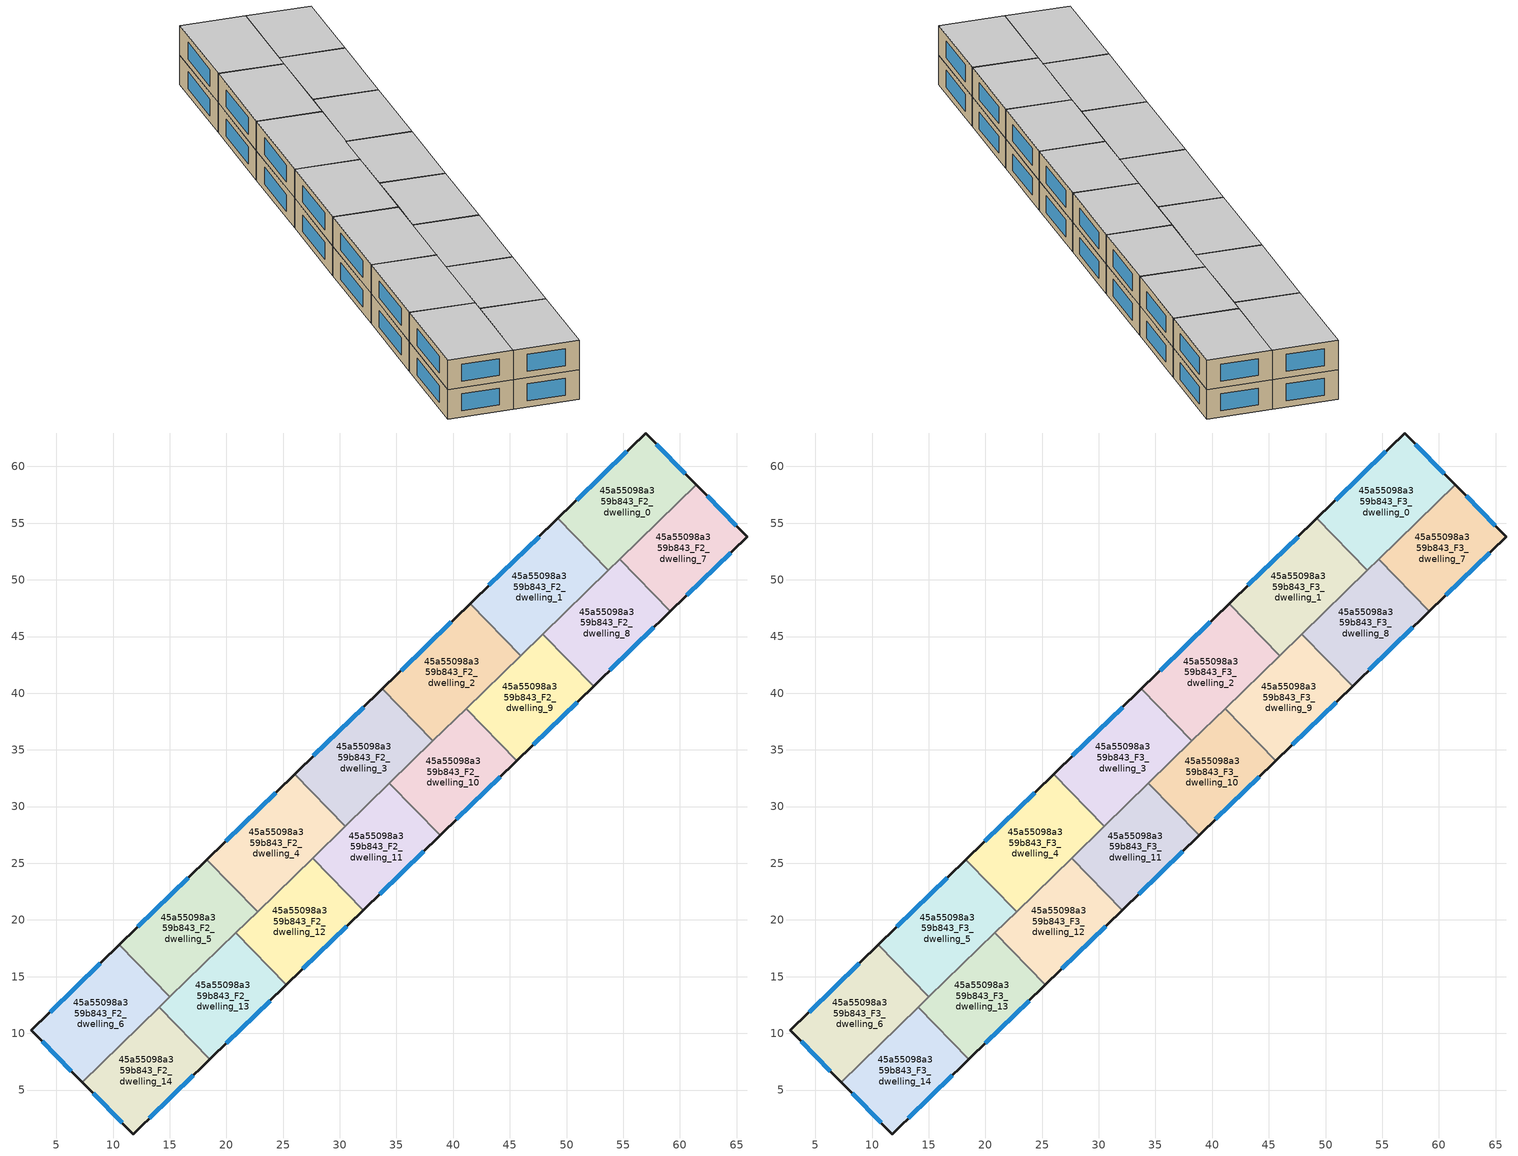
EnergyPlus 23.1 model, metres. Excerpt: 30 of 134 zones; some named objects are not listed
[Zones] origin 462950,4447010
45a55098a359b843_F2_dwelling_0
 floor to 45a55098a359b843_F1_dwelling_0 (EU_floor_Construction): 56.97,62.95 61.45,58.38 53.7,50.84 49.23,55.43 z6
 wall outside (EU_wall_Construction): 61.45,58.38 56.97,62.95 49.23,55.43 z6:9
 wall to 45a55098a359b843_F2_dwelling_1 (EU_wall_Construction): 49.23,55.43 53.7,50.84 z6:9
 wall to 45a55098a359b843_F2_dwelling_7 (EU_wall_Construction): 54.69,51.8 61.45,58.38 z6:9
 wall to 45a55098a359b843_F2_dwelling_8 (EU_wall_Construction): 53.7,50.84 54.69,51.8 z6:9
 window (EU_Window_Construction): 55.31,61.34 50.89,57.04 / 60.49,59.36 57.93,61.97 z6.64:8.36
45a55098a359b843_F2_dwelling_1
 floor to 45a55098a359b843_F1_dwelling_1 (EU_floor_Construction): 49.23,55.43 53.7,50.84 45.96,43.31 41.49,47.9 z6
 wall outside (EU_wall_Construction): 49.23,55.43 41.49,47.9 z6:9
 wall to 45a55098a359b843_F2_dwelling_2 (EU_wall_Construction): 41.49,47.9 45.96,43.31 z6:9
 wall to 45a55098a359b843_F2_dwelling_8 (EU_wall_Construction): 47.91,45.22 53.7,50.84 z6:9
 wall to 45a55098a359b843_F2_dwelling_9 (EU_wall_Construction): 45.96,43.31 47.91,45.22 z6:9
 window (EU_Window_Construction): 47.57,53.82 43.15,49.52 z6.64:8.36
45a55098a359b843_F2_dwelling_10
 floor to 45a55098a359b843_F1_dwelling_10 (EU_floor_Construction): 41.14,38.63 45.61,34.04 38.84,27.46 34.37,32.05 z6
 wall outside (EU_wall_Construction): 38.84,27.46 45.61,34.04 z6:9
 wall to 45a55098a359b843_F2_dwelling_9 (EU_wall_Construction): 45.61,34.04 41.14,38.63 z6:9
 wall to 45a55098a359b843_F2_dwelling_11 (EU_wall_Construction): 34.37,32.05 38.84,27.46 z6:9
 wall to 45a55098a359b843_F2_dwelling_3 (EU_wall_Construction): 38.22,35.79 34.37,32.05 z6:9
 wall to 45a55098a359b843_F2_dwelling_2 (EU_wall_Construction): 41.14,38.63 38.22,35.79 z6:9
 window (EU_Window_Construction): 40.29,28.87 44.16,32.63 z6.64:8.36
45a55098a359b843_F2_dwelling_11
 floor to 45a55098a359b843_F1_dwelling_11 (EU_floor_Construction): 34.37,32.05 38.84,27.46 32.07,20.87 27.6,25.46 z6
 wall outside (EU_wall_Construction): 32.07,20.87 38.84,27.46 z6:9
 wall to 45a55098a359b843_F2_dwelling_12 (EU_wall_Construction): 27.6,25.46 32.07,20.87 z6:9
 wall to 45a55098a359b843_F2_dwelling_4 (EU_wall_Construction): 30.48,28.26 27.6,25.46 z6:9
 wall to 45a55098a359b843_F2_dwelling_3 (EU_wall_Construction): 34.37,32.05 30.48,28.26 z6:9
 window (EU_Window_Construction): 33.52,22.28 37.39,26.04 z6.64:8.36
45a55098a359b843_F2_dwelling_12
 floor to 45a55098a359b843_F1_dwelling_12 (EU_floor_Construction): 27.6,25.46 32.07,20.87 25.3,14.29 20.83,18.88 z6
 wall outside (EU_wall_Construction): 25.3,14.29 32.07,20.87 z6:9
 wall to 45a55098a359b843_F2_dwelling_13 (EU_wall_Construction): 20.83,18.88 25.3,14.29 z6:9
 wall to 45a55098a359b843_F2_dwelling_5 (EU_wall_Construction): 22.74,20.73 20.83,18.88 z6:9
 wall to 45a55098a359b843_F2_dwelling_4 (EU_wall_Construction): 27.6,25.46 22.74,20.73 z6:9
 window (EU_Window_Construction): 26.75,15.7 30.62,19.46 z6.64:8.36
45a55098a359b843_F2_dwelling_13
 floor to 45a55098a359b843_F1_dwelling_13 (EU_floor_Construction): 20.83,18.88 25.3,14.29 18.53,7.7 14.06,12.29 z6
 wall outside (EU_wall_Construction): 18.53,7.7 25.3,14.29 z6:9
 wall to 45a55098a359b843_F2_dwelling_14 (EU_wall_Construction): 14.06,12.29 18.53,7.7 z6:9
 wall to 45a55098a359b843_F2_dwelling_6 (EU_wall_Construction): 15.01,13.21 14.06,12.29 z6:9
 wall to 45a55098a359b843_F2_dwelling_5 (EU_wall_Construction): 20.83,18.88 15.01,13.21 z6:9
 window (EU_Window_Construction): 19.98,9.11 23.85,12.87 z6.64:8.36
45a55098a359b843_F2_dwelling_14
 floor to 45a55098a359b843_F1_dwelling_14 (EU_floor_Construction): 14.06,12.29 18.53,7.7 11.77,1.12 7.28,5.7 z6
 wall outside (EU_wall_Construction): 7.28,5.7 11.77,1.12 18.53,7.7 z6:9
 wall to 45a55098a359b843_F2_dwelling_6 (EU_wall_Construction): 14.06,12.29 7.28,5.7 z6:9
 window (EU_Window_Construction): 13.21,2.53 17.08,6.29 / 8.24,4.72 10.81,2.1 z6.64:8.36
45a55098a359b843_F2_dwelling_2
 floor to 45a55098a359b843_F1_dwelling_2 (EU_floor_Construction): 41.49,47.9 45.96,43.31 38.22,35.79 33.75,40.38 z6
 wall outside (EU_wall_Construction): 41.49,47.9 33.75,40.38 z6:9
 wall to 45a55098a359b843_F2_dwelling_3 (EU_wall_Construction): 33.75,40.38 38.22,35.79 z6:9
 wall to 45a55098a359b843_F2_dwelling_9 (EU_wall_Construction): 41.14,38.63 45.96,43.31 z6:9
 window (EU_Window_Construction): 39.83,46.29 35.41,41.99 z6.64:8.36
45a55098a359b843_F2_dwelling_3
 floor to 45a55098a359b843_F1_dwelling_3 (EU_floor_Construction): 33.75,40.38 38.22,35.79 30.48,28.26 26.01,32.85 z6
 wall outside (EU_wall_Construction): 33.75,40.38 26.01,32.85 z6:9
 wall to 45a55098a359b843_F2_dwelling_4 (EU_wall_Construction): 26.01,32.85 30.48,28.26 z6:9
 window (EU_Window_Construction): 32.1,38.76 27.67,34.46 z6.64:8.36
45a55098a359b843_F2_dwelling_4
 floor to 45a55098a359b843_F1_dwelling_4 (EU_floor_Construction): 26.01,32.85 30.48,28.26 22.74,20.73 18.28,25.33 z6
 wall outside (EU_wall_Construction): 26.01,32.85 18.28,25.33 z6:9
 wall to 45a55098a359b843_F2_dwelling_5 (EU_wall_Construction): 18.28,25.33 22.74,20.73 z6:9
 window (EU_Window_Construction): 24.36,31.24 19.93,26.94 z6.64:8.36
45a55098a359b843_F2_dwelling_5
 floor to 45a55098a359b843_F1_dwelling_5 (EU_floor_Construction): 18.28,25.33 22.74,20.73 15.01,13.21 10.54,17.8 z6
 wall outside (EU_wall_Construction): 18.28,25.33 10.54,17.8 z6:9
 wall to 45a55098a359b843_F2_dwelling_6 (EU_wall_Construction): 10.54,17.8 15.01,13.21 z6:9
 window (EU_Window_Construction): 16.62,23.71 12.2,19.41 z6.64:8.36
45a55098a359b843_F2_dwelling_6
 floor to 45a55098a359b843_F1_dwelling_6 (EU_floor_Construction): 10.54,17.8 15.01,13.21 7.28,5.7 2.79,10.27 z6
 wall outside (EU_wall_Construction): 10.54,17.8 2.79,10.27 7.28,5.7 z6:9
 window (EU_Window_Construction): 3.76,9.29 6.32,6.68 / 8.88,16.19 4.45,11.88 z6.64:8.36
45a55098a359b843_F2_dwelling_7
 floor to 45a55098a359b843_F1_dwelling_7 (EU_floor_Construction): 61.45,58.38 65.93,53.8 59.15,47.21 54.68,51.8 z6
 wall outside (EU_wall_Construction): 59.15,47.21 65.93,53.8 61.45,58.38 z6:9
 wall to 45a55098a359b843_F2_dwelling_8 (EU_wall_Construction): 54.68,51.8 59.15,47.21 z6:9
 window (EU_Window_Construction): 64.97,54.78 62.41,57.4 / 60.6,48.62 64.48,52.39 z6.64:8.36
45a55098a359b843_F2_dwelling_8
 floor to 45a55098a359b843_F1_dwelling_8 (EU_floor_Construction): 54.68,51.8 59.15,47.21 52.38,40.62 47.91,45.22 z6
 wall outside (EU_wall_Construction): 52.38,40.62 59.15,47.21 z6:9
 wall to 45a55098a359b843_F2_dwelling_9 (EU_wall_Construction): 47.91,45.22 52.38,40.62 z6:9
 window (EU_Window_Construction): 53.83,42.04 57.7,45.8 z6.64:8.36
45a55098a359b843_F2_dwelling_9
 floor to 45a55098a359b843_F1_dwelling_9 (EU_floor_Construction): 47.91,45.22 52.38,40.62 45.61,34.04 41.14,38.63 z6
 wall outside (EU_wall_Construction): 45.61,34.04 52.38,40.62 z6:9
 window (EU_Window_Construction): 47.06,35.45 50.93,39.21 z6.64:8.36
45a55098a359b843_F3_dwelling_0
 floor to 45a55098a359b843_F2_dwelling_0 (EU_floor_Construction): 56.97,62.95 61.45,58.38 53.7,50.84 49.23,55.43 z9
 wall outside (EU_wall_Construction): 61.45,58.38 56.97,62.95 49.23,55.43 z9:12
 wall to 45a55098a359b843_F3_dwelling_1 (EU_wall_Construction): 49.23,55.43 53.7,50.84 z9:12
 wall to 45a55098a359b843_F3_dwelling_7 (EU_wall_Construction): 54.69,51.8 61.45,58.38 z9:12
 wall to 45a55098a359b843_F3_dwelling_8 (EU_wall_Construction): 53.7,50.84 54.69,51.8 z9:12
 window (EU_Window_Construction): 55.31,61.34 50.89,57.04 / 60.49,59.36 57.93,61.97 z9.64:11.36
 ceiling to 45a55098a359b843_F4_dwelling_0 (EU_floor_Construction): 61.45,58.38 56.97,62.95 49.23,55.43 53.7,50.84 z12
45a55098a359b843_F3_dwelling_1
 floor to 45a55098a359b843_F2_dwelling_1 (EU_floor_Construction): 49.23,55.43 53.7,50.84 45.96,43.31 41.49,47.9 z9
 wall outside (EU_wall_Construction): 49.23,55.43 41.49,47.9 z9:12
 wall to 45a55098a359b843_F3_dwelling_2 (EU_wall_Construction): 41.49,47.9 45.96,43.31 z9:12
 wall to 45a55098a359b843_F3_dwelling_8 (EU_wall_Construction): 47.91,45.22 53.7,50.84 z9:12
 wall to 45a55098a359b843_F3_dwelling_9 (EU_wall_Construction): 45.96,43.31 47.91,45.22 z9:12
 window (EU_Window_Construction): 47.57,53.82 43.15,49.52 z9.64:11.36
 ceiling to 45a55098a359b843_F4_dwelling_1 (EU_floor_Construction): 53.7,50.84 49.23,55.43 41.49,47.9 45.96,43.31 z12
45a55098a359b843_F3_dwelling_10
 floor to 45a55098a359b843_F2_dwelling_10 (EU_floor_Construction): 41.14,38.63 45.61,34.04 38.84,27.46 34.37,32.05 z9
 wall outside (EU_wall_Construction): 38.84,27.46 45.61,34.04 z9:12
 wall to 45a55098a359b843_F3_dwelling_9 (EU_wall_Construction): 45.61,34.04 41.14,38.63 z9:12
 wall to 45a55098a359b843_F3_dwelling_11 (EU_wall_Construction): 34.37,32.05 38.84,27.46 z9:12
 wall to 45a55098a359b843_F3_dwelling_3 (EU_wall_Construction): 38.22,35.79 34.37,32.05 z9:12
 wall to 45a55098a359b843_F3_dwelling_2 (EU_wall_Construction): 41.14,38.63 38.22,35.79 z9:12
 window (EU_Window_Construction): 40.29,28.87 44.16,32.63 z9.64:11.36
 ceiling to 45a55098a359b843_F4_dwelling_10 (EU_floor_Construction): 45.61,34.04 41.14,38.63 34.37,32.05 38.84,27.46 z12
45a55098a359b843_F3_dwelling_11
 floor to 45a55098a359b843_F2_dwelling_11 (EU_floor_Construction): 34.37,32.05 38.84,27.46 32.07,20.87 27.6,25.46 z9
 wall outside (EU_wall_Construction): 32.07,20.87 38.84,27.46 z9:12
 wall to 45a55098a359b843_F3_dwelling_12 (EU_wall_Construction): 27.6,25.46 32.07,20.87 z9:12
 wall to 45a55098a359b843_F3_dwelling_4 (EU_wall_Construction): 30.48,28.26 27.6,25.46 z9:12
 wall to 45a55098a359b843_F3_dwelling_3 (EU_wall_Construction): 34.37,32.05 30.48,28.26 z9:12
 window (EU_Window_Construction): 33.52,22.28 37.39,26.04 z9.64:11.36
 ceiling to 45a55098a359b843_F4_dwelling_11 (EU_floor_Construction): 38.84,27.46 34.37,32.05 27.6,25.46 32.07,20.87 z12
45a55098a359b843_F3_dwelling_12
 floor to 45a55098a359b843_F2_dwelling_12 (EU_floor_Construction): 27.6,25.46 32.07,20.87 25.3,14.29 20.83,18.88 z9
 wall outside (EU_wall_Construction): 25.3,14.29 32.07,20.87 z9:12
 wall to 45a55098a359b843_F3_dwelling_13 (EU_wall_Construction): 20.83,18.88 25.3,14.29 z9:12
 wall to 45a55098a359b843_F3_dwelling_5 (EU_wall_Construction): 22.74,20.73 20.83,18.88 z9:12
 wall to 45a55098a359b843_F3_dwelling_4 (EU_wall_Construction): 27.6,25.46 22.74,20.73 z9:12
 window (EU_Window_Construction): 26.75,15.7 30.62,19.46 z9.64:11.36
 ceiling to 45a55098a359b843_F4_dwelling_12 (EU_floor_Construction): 32.07,20.87 27.6,25.46 20.83,18.88 25.3,14.29 z12
45a55098a359b843_F3_dwelling_13
 floor to 45a55098a359b843_F2_dwelling_13 (EU_floor_Construction): 20.83,18.88 25.3,14.29 18.53,7.7 14.06,12.29 z9
 wall outside (EU_wall_Construction): 18.53,7.7 25.3,14.29 z9:12
 wall to 45a55098a359b843_F3_dwelling_14 (EU_wall_Construction): 14.06,12.29 18.53,7.7 z9:12
 wall to 45a55098a359b843_F3_dwelling_6 (EU_wall_Construction): 15.01,13.21 14.06,12.29 z9:12
 wall to 45a55098a359b843_F3_dwelling_5 (EU_wall_Construction): 20.83,18.88 15.01,13.21 z9:12
 window (EU_Window_Construction): 19.98,9.11 23.85,12.87 z9.64:11.36
 ceiling to 45a55098a359b843_F4_dwelling_13 (EU_floor_Construction): 25.3,14.29 20.83,18.88 14.06,12.29 18.53,7.7 z12
45a55098a359b843_F3_dwelling_14
 floor to 45a55098a359b843_F2_dwelling_14 (EU_floor_Construction): 14.06,12.29 18.53,7.7 11.77,1.12 7.28,5.7 z9
 wall outside (EU_wall_Construction): 7.28,5.7 11.77,1.12 18.53,7.7 z9:12
 wall to 45a55098a359b843_F3_dwelling_6 (EU_wall_Construction): 14.06,12.29 7.28,5.7 z9:12
 window (EU_Window_Construction): 13.21,2.53 17.08,6.29 / 8.24,4.72 10.81,2.1 z9.64:11.36
 ceiling to 45a55098a359b843_F4_dwelling_14 (EU_floor_Construction): 18.53,7.7 14.06,12.29 7.28,5.7 11.77,1.12 z12
45a55098a359b843_F3_dwelling_2
 floor to 45a55098a359b843_F2_dwelling_2 (EU_floor_Construction): 41.49,47.9 45.96,43.31 38.22,35.79 33.75,40.38 z9
 wall outside (EU_wall_Construction): 41.49,47.9 33.75,40.38 z9:12
 wall to 45a55098a359b843_F3_dwelling_3 (EU_wall_Construction): 33.75,40.38 38.22,35.79 z9:12
 wall to 45a55098a359b843_F3_dwelling_9 (EU_wall_Construction): 41.14,38.63 45.96,43.31 z9:12
 window (EU_Window_Construction): 39.83,46.29 35.41,41.99 z9.64:11.36
 ceiling to 45a55098a359b843_F4_dwelling_2 (EU_floor_Construction): 45.96,43.31 41.49,47.9 33.75,40.38 38.22,35.79 z12
45a55098a359b843_F3_dwelling_3
 floor to 45a55098a359b843_F2_dwelling_3 (EU_floor_Construction): 33.75,40.38 38.22,35.79 30.48,28.26 26.01,32.85 z9
 wall outside (EU_wall_Construction): 33.75,40.38 26.01,32.85 z9:12
 wall to 45a55098a359b843_F3_dwelling_4 (EU_wall_Construction): 26.01,32.85 30.48,28.26 z9:12
 window (EU_Window_Construction): 32.1,38.76 27.67,34.46 z9.64:11.36
 ceiling to 45a55098a359b843_F4_dwelling_3 (EU_floor_Construction): 38.22,35.79 33.75,40.38 26.01,32.85 30.48,28.26 z12
45a55098a359b843_F3_dwelling_4
 floor to 45a55098a359b843_F2_dwelling_4 (EU_floor_Construction): 26.01,32.85 30.48,28.26 22.74,20.73 18.28,25.33 z9
 wall outside (EU_wall_Construction): 26.01,32.85 18.28,25.33 z9:12
 wall to 45a55098a359b843_F3_dwelling_5 (EU_wall_Construction): 18.28,25.33 22.74,20.73 z9:12
 window (EU_Window_Construction): 24.36,31.24 19.93,26.94 z9.64:11.36
 ceiling to 45a55098a359b843_F4_dwelling_4 (EU_floor_Construction): 30.48,28.26 26.01,32.85 18.28,25.33 22.74,20.73 z12
45a55098a359b843_F3_dwelling_5
 floor to 45a55098a359b843_F2_dwelling_5 (EU_floor_Construction): 18.28,25.33 22.74,20.73 15.01,13.21 10.54,17.8 z9
 wall outside (EU_wall_Construction): 18.28,25.33 10.54,17.8 z9:12
 wall to 45a55098a359b843_F3_dwelling_6 (EU_wall_Construction): 10.54,17.8 15.01,13.21 z9:12
 window (EU_Window_Construction): 16.62,23.71 12.2,19.41 z9.64:11.36
 ceiling to 45a55098a359b843_F4_dwelling_5 (EU_floor_Construction): 22.74,20.73 18.28,25.33 10.54,17.8 15.01,13.21 z12
45a55098a359b843_F3_dwelling_6
 floor to 45a55098a359b843_F2_dwelling_6 (EU_floor_Construction): 10.54,17.8 15.01,13.21 7.28,5.7 2.79,10.27 z9
 wall outside (EU_wall_Construction): 10.54,17.8 2.79,10.27 7.28,5.7 z9:12
 window (EU_Window_Construction): 3.76,9.29 6.32,6.68 / 8.88,16.19 4.45,11.88 z9.64:11.36
 ceiling to 45a55098a359b843_F4_dwelling_6 (EU_floor_Construction): 15.01,13.21 10.54,17.8 2.79,10.27 7.28,5.7 z12
45a55098a359b843_F3_dwelling_7
 floor to 45a55098a359b843_F2_dwelling_7 (EU_floor_Construction): 61.45,58.38 65.93,53.8 59.15,47.21 54.68,51.8 z9
 wall outside (EU_wall_Construction): 59.15,47.21 65.93,53.8 61.45,58.38 z9:12
 wall to 45a55098a359b843_F3_dwelling_8 (EU_wall_Construction): 54.68,51.8 59.15,47.21 z9:12
 window (EU_Window_Construction): 64.97,54.78 62.41,57.4 / 60.6,48.62 64.48,52.39 z9.64:11.36
 ceiling to 45a55098a359b843_F4_dwelling_7 (EU_floor_Construction): 65.93,53.8 61.45,58.38 54.68,51.8 59.15,47.21 z12
45a55098a359b843_F3_dwelling_8
 floor to 45a55098a359b843_F2_dwelling_8 (EU_floor_Construction): 54.68,51.8 59.15,47.21 52.38,40.62 47.91,45.22 z9
 wall outside (EU_wall_Construction): 52.38,40.62 59.15,47.21 z9:12
 wall to 45a55098a359b843_F3_dwelling_9 (EU_wall_Construction): 47.91,45.22 52.38,40.62 z9:12
 window (EU_Window_Construction): 53.83,42.04 57.7,45.8 z9.64:11.36
 ceiling to 45a55098a359b843_F4_dwelling_8 (EU_floor_Construction): 59.15,47.21 54.68,51.8 47.91,45.22 52.38,40.62 z12
45a55098a359b843_F3_dwelling_9
 floor to 45a55098a359b843_F2_dwelling_9 (EU_floor_Construction): 47.91,45.22 52.38,40.62 45.61,34.04 41.14,38.63 z9
 wall outside (EU_wall_Construction): 45.61,34.04 52.38,40.62 z9:12
 window (EU_Window_Construction): 47.06,35.45 50.93,39.21 z9.64:11.36
 ceiling to 45a55098a359b843_F4_dwelling_9 (EU_floor_Construction): 52.38,40.62 47.91,45.22 41.14,38.63 45.61,34.04 z12
[Building]
EU S2 Campaign: North Axis=0; Terrain=City; Solar Distribution=FullExterior
[Site:Location]
Yerevan-Zvartnots.Intl.AP: Latitude=40.15; Longitude=44.383; Time Zone=4; Elevation=854
[SizingPeriod:WeatherFileDays]
AnnualSizingPeriod: Begin Month=1; Begin Day of Month=1; End Month=12; End Day of Month=31; Day of Week for Start Day=Monday; Use Weather File Daylight Saving Period=No; Use Weather File Rain and Snow Indicators=No
[MATERIAL]
EU_InternalMass_Material: Roughness=MediumRough; Thickness=0.1; Conductivity=1; Density=1800; Specific Heat=900; Thermal Absorptance=0.9; Solar Absorptance=0.7; Visible Absorptance=0.7
[MATERIAL:NOMASS] Roughness=MediumRough; Thermal Absorptance=0.9; Solar Absorptance=0.7; Visible Absorptance=0.7
Name | Thermal Resistance
EU_wall_NoMass | 1.05043
EU_floor_NoMass | 0.478065
[WINDOWMATERIAL:SIMPLEGLAZINGSYSTEM]
EU_Window_SimpleGlazing: UFactor=2.5566; Solar Heat Gain Coefficient=0.75; Visible Transmittance=0.75
[CONSTRUCTION]
EU_wall_Construction: EU_wall_NoMass
EU_floor_Construction: EU_floor_NoMass
EU_Window_Construction: EU_Window_SimpleGlazing
EU_InternalMass_Construction: EU_InternalMass_Material
[ZONE] Type=1; Multiplier=1; Ceiling Height=autocalculate; Floor Area=autocalculate; Part of Total Floor Area=Yes
Name | Volume
45a55098a359b843_F2_dwelling_0; 45a55098a359b843_F3_dwelling_0; 45a55098a359b843_F2_dwelling_1; 45a55098a359b843_F3_dwelling_1 | 207.394
45a55098a359b843_F2_dwelling_10; 45a55098a359b843_F3_dwelling_10; 45a55098a359b843_F2_dwelling_13; 45a55098a359b843_F3_dwelling_13; 45a55098a359b843_F2_dwelling_9; 45a55098a359b843_F3_dwelling_9 | 181.466
45a55098a359b843_F2_dwelling_11; 45a55098a359b843_F3_dwelling_11 | 181.482
45a55098a359b843_F2_dwelling_12; 45a55098a359b843_F3_dwelling_12 | 181.467
45a55098a359b843_F2_dwelling_14; 45a55098a359b843_F3_dwelling_14 | 181.478
45a55098a359b843_F2_dwelling_2; 45a55098a359b843_F3_dwelling_2 | 207.391
45a55098a359b843_F2_dwelling_3; 45a55098a359b843_F3_dwelling_3 | 207.386
45a55098a359b843_F2_dwelling_4; 45a55098a359b843_F3_dwelling_4 | 207.419
45a55098a359b843_F2_dwelling_5; 45a55098a359b843_F3_dwelling_5 | 207.414
45a55098a359b843_F2_dwelling_6; 45a55098a359b843_F3_dwelling_6 | 207.39
45a55098a359b843_F2_dwelling_7; 45a55098a359b843_F3_dwelling_7 | 181.481
45a55098a359b843_F2_dwelling_8; 45a55098a359b843_F3_dwelling_8 | 181.5
[INTERNALMASS] Construction=EU_InternalMass_Construction
Name | Zone or ZoneList | Surface Area
45a55098a359b843_F2_dwelling_0_EU_InternalMass | 45a55098a359b843_F2_dwelling_0 | 69.1312
45a55098a359b843_F2_dwelling_1_EU_InternalMass | 45a55098a359b843_F2_dwelling_1 | 69.1315
45a55098a359b843_F2_dwelling_2_EU_InternalMass | 45a55098a359b843_F2_dwelling_2 | 69.1301
45a55098a359b843_F2_dwelling_3_EU_InternalMass | 45a55098a359b843_F2_dwelling_3 | 69.1287
45a55098a359b843_F2_dwelling_4_EU_InternalMass | 45a55098a359b843_F2_dwelling_4 | 69.1394
45a55098a359b843_F2_dwelling_5_EU_InternalMass | 45a55098a359b843_F2_dwelling_5 | 69.138
45a55098a359b843_F2_dwelling_6_EU_InternalMass | 45a55098a359b843_F2_dwelling_6 | 69.13
45a55098a359b843_F2_dwelling_7_EU_InternalMass | 45a55098a359b843_F2_dwelling_7 | 60.4938
45a55098a359b843_F2_dwelling_8_EU_InternalMass | 45a55098a359b843_F2_dwelling_8 | 60.4999
45a55098a359b843_F2_dwelling_9_EU_InternalMass | 45a55098a359b843_F2_dwelling_9 | 60.4887
45a55098a359b843_F2_dwelling_10_EU_InternalMass | 45a55098a359b843_F2_dwelling_10 | 60.4887
45a55098a359b843_F2_dwelling_11_EU_InternalMass | 45a55098a359b843_F2_dwelling_11 | 60.4943
45a55098a359b843_F2_dwelling_12_EU_InternalMass | 45a55098a359b843_F2_dwelling_12 | 60.4887
45a55098a359b843_F2_dwelling_13_EU_InternalMass | 45a55098a359b843_F2_dwelling_13 | 60.4887
45a55098a359b843_F2_dwelling_14_EU_InternalMass | 45a55098a359b843_F2_dwelling_14 | 60.4925
45a55098a359b843_F3_dwelling_0_EU_InternalMass | 45a55098a359b843_F3_dwelling_0 | 69.1312
45a55098a359b843_F3_dwelling_1_EU_InternalMass | 45a55098a359b843_F3_dwelling_1 | 69.1315
45a55098a359b843_F3_dwelling_2_EU_InternalMass | 45a55098a359b843_F3_dwelling_2 | 69.1301
45a55098a359b843_F3_dwelling_3_EU_InternalMass | 45a55098a359b843_F3_dwelling_3 | 69.1287
45a55098a359b843_F3_dwelling_4_EU_InternalMass | 45a55098a359b843_F3_dwelling_4 | 69.1394
45a55098a359b843_F3_dwelling_5_EU_InternalMass | 45a55098a359b843_F3_dwelling_5 | 69.138
45a55098a359b843_F3_dwelling_6_EU_InternalMass | 45a55098a359b843_F3_dwelling_6 | 69.13
45a55098a359b843_F3_dwelling_7_EU_InternalMass | 45a55098a359b843_F3_dwelling_7 | 60.4938
45a55098a359b843_F3_dwelling_8_EU_InternalMass | 45a55098a359b843_F3_dwelling_8 | 60.4999
45a55098a359b843_F3_dwelling_9_EU_InternalMass | 45a55098a359b843_F3_dwelling_9 | 60.4887
45a55098a359b843_F3_dwelling_10_EU_InternalMass | 45a55098a359b843_F3_dwelling_10 | 60.4887
45a55098a359b843_F3_dwelling_11_EU_InternalMass | 45a55098a359b843_F3_dwelling_11 | 60.4943
45a55098a359b843_F3_dwelling_12_EU_InternalMass | 45a55098a359b843_F3_dwelling_12 | 60.4887
45a55098a359b843_F3_dwelling_13_EU_InternalMass | 45a55098a359b843_F3_dwelling_13 | 60.4887
45a55098a359b843_F3_dwelling_14_EU_InternalMass | 45a55098a359b843_F3_dwelling_14 | 60.4925
[OTHEREQUIPMENT] Fuel Type=Electricity; Design Level Calculation Method=Watts/Area; Power per Zone Floor Area=1; Fraction Latent=0; Fraction Radiant=0; Fraction Lost=0; Carbon Dioxide Generation Rate=0; EndUse Subcategory=EU_Step8_InternalGains
Name | Zone or ZoneList or Space or SpaceList | Schedule
EU_Step8_InternalGain_45a55098a359b843_F2_dwelling_0_f000 | 45a55098a359b843_F2_dwelling_0 | EU_Step8_GainSchedule_45a55098a359b843_F2_dwelling_0_f000
EU_Step8_InternalGain_45a55098a359b843_F2_dwelling_1_f000 | 45a55098a359b843_F2_dwelling_1 | EU_Step8_GainSchedule_45a55098a359b843_F2_dwelling_1_f000
EU_Step8_InternalGain_45a55098a359b843_F2_dwelling_2_f000 | 45a55098a359b843_F2_dwelling_2 | EU_Step8_GainSchedule_45a55098a359b843_F2_dwelling_2_f000
EU_Step8_InternalGain_45a55098a359b843_F2_dwelling_3_f000 | 45a55098a359b843_F2_dwelling_3 | EU_Step8_GainSchedule_45a55098a359b843_F2_dwelling_3_f000
EU_Step8_InternalGain_45a55098a359b843_F2_dwelling_4_f000 | 45a55098a359b843_F2_dwelling_4 | EU_Step8_GainSchedule_45a55098a359b843_F2_dwelling_4_f000
EU_Step8_InternalGain_45a55098a359b843_F2_dwelling_5_f000 | 45a55098a359b843_F2_dwelling_5 | EU_Step8_GainSchedule_45a55098a359b843_F2_dwelling_5_f000
EU_Step8_InternalGain_45a55098a359b843_F2_dwelling_6_f000 | 45a55098a359b843_F2_dwelling_6 | EU_Step8_GainSchedule_45a55098a359b843_F2_dwelling_6_f000
EU_Step8_InternalGain_45a55098a359b843_F2_dwelling_7_f000 | 45a55098a359b843_F2_dwelling_7 | EU_Step8_GainSchedule_45a55098a359b843_F2_dwelling_7_f000
EU_Step8_InternalGain_45a55098a359b843_F2_dwelling_8_f000 | 45a55098a359b843_F2_dwelling_8 | EU_Step8_GainSchedule_45a55098a359b843_F2_dwelling_8_f000
EU_Step8_InternalGain_45a55098a359b843_F2_dwelling_9_f000 | 45a55098a359b843_F2_dwelling_9 | EU_Step8_GainSchedule_45a55098a359b843_F2_dwelling_9_f000
EU_Step8_InternalGain_45a55098a359b843_F2_dwelling_10_f000 | 45a55098a359b843_F2_dwelling_10 | EU_Step8_GainSchedule_45a55098a359b843_F2_dwelling_10_f000
EU_Step8_InternalGain_45a55098a359b843_F2_dwelling_11_f000 | 45a55098a359b843_F2_dwelling_11 | EU_Step8_GainSchedule_45a55098a359b843_F2_dwelling_11_f000
EU_Step8_InternalGain_45a55098a359b843_F2_dwelling_12_f000 | 45a55098a359b843_F2_dwelling_12 | EU_Step8_GainSchedule_45a55098a359b843_F2_dwelling_12_f000
EU_Step8_InternalGain_45a55098a359b843_F2_dwelling_13_f000 | 45a55098a359b843_F2_dwelling_13 | EU_Step8_GainSchedule_45a55098a359b843_F2_dwelling_13_f000
EU_Step8_InternalGain_45a55098a359b843_F2_dwelling_14_f000 | 45a55098a359b843_F2_dwelling_14 | EU_Step8_GainSchedule_45a55098a359b843_F2_dwelling_14_f000
EU_Step8_InternalGain_45a55098a359b843_F3_dwelling_0_f000 | 45a55098a359b843_F3_dwelling_0 | EU_Step8_GainSchedule_45a55098a359b843_F3_dwelling_0_f000
EU_Step8_InternalGain_45a55098a359b843_F3_dwelling_1_f000 | 45a55098a359b843_F3_dwelling_1 | EU_Step8_GainSchedule_45a55098a359b843_F3_dwelling_1_f000
EU_Step8_InternalGain_45a55098a359b843_F3_dwelling_2_f000 | 45a55098a359b843_F3_dwelling_2 | EU_Step8_GainSchedule_45a55098a359b843_F3_dwelling_2_f000
EU_Step8_InternalGain_45a55098a359b843_F3_dwelling_3_f000 | 45a55098a359b843_F3_dwelling_3 | EU_Step8_GainSchedule_45a55098a359b843_F3_dwelling_3_f000
EU_Step8_InternalGain_45a55098a359b843_F3_dwelling_4_f000 | 45a55098a359b843_F3_dwelling_4 | EU_Step8_GainSchedule_45a55098a359b843_F3_dwelling_4_f000
EU_Step8_InternalGain_45a55098a359b843_F3_dwelling_5_f000 | 45a55098a359b843_F3_dwelling_5 | EU_Step8_GainSchedule_45a55098a359b843_F3_dwelling_5_f000
EU_Step8_InternalGain_45a55098a359b843_F3_dwelling_6_f000 | 45a55098a359b843_F3_dwelling_6 | EU_Step8_GainSchedule_45a55098a359b843_F3_dwelling_6_f000
EU_Step8_InternalGain_45a55098a359b843_F3_dwelling_7_f000 | 45a55098a359b843_F3_dwelling_7 | EU_Step8_GainSchedule_45a55098a359b843_F3_dwelling_7_f000
EU_Step8_InternalGain_45a55098a359b843_F3_dwelling_8_f000 | 45a55098a359b843_F3_dwelling_8 | EU_Step8_GainSchedule_45a55098a359b843_F3_dwelling_8_f000
EU_Step8_InternalGain_45a55098a359b843_F3_dwelling_9_f000 | 45a55098a359b843_F3_dwelling_9 | EU_Step8_GainSchedule_45a55098a359b843_F3_dwelling_9_f000
EU_Step8_InternalGain_45a55098a359b843_F3_dwelling_10_f000 | 45a55098a359b843_F3_dwelling_10 | EU_Step8_GainSchedule_45a55098a359b843_F3_dwelling_10_f000
EU_Step8_InternalGain_45a55098a359b843_F3_dwelling_11_f000 | 45a55098a359b843_F3_dwelling_11 | EU_Step8_GainSchedule_45a55098a359b843_F3_dwelling_11_f000
EU_Step8_InternalGain_45a55098a359b843_F3_dwelling_12_f000 | 45a55098a359b843_F3_dwelling_12 | EU_Step8_GainSchedule_45a55098a359b843_F3_dwelling_12_f000
EU_Step8_InternalGain_45a55098a359b843_F3_dwelling_13_f000 | 45a55098a359b843_F3_dwelling_13 | EU_Step8_GainSchedule_45a55098a359b843_F3_dwelling_13_f000
EU_Step8_InternalGain_45a55098a359b843_F3_dwelling_14_f000 | 45a55098a359b843_F3_dwelling_14 | EU_Step8_GainSchedule_45a55098a359b843_F3_dwelling_14_f000
[ZONEVENTILATION:DESIGNFLOWRATE] Schedule=EU_AlwaysOn; Design Flow Rate Calculation Method=AirChanges/Hour; Air Changes per Hour=0.557805; Ventilation Type=Natural; Fan Pressure Rise=0; Fan Total Efficiency=1; Constant Term Coefficient=1; Temperature Term Coefficient=0; Velocity Term Coefficient=0; Velocity Squared Term Coefficient=0; Minimum Indoor Temperature=-100; Maximum Indoor Temperature=100; Delta Temperature=-100; Minimum Outdoor Temperature=-100; Maximum Outdoor Temperature=100; Maximum Wind Speed=40
Name | Zone or ZoneList or Space or SpaceList
EU_ConstantAir_45a55098a359b843_F2_dwelling_0 | 45a55098a359b843_F2_dwelling_0
EU_ConstantAir_45a55098a359b843_F2_dwelling_1 | 45a55098a359b843_F2_dwelling_1
EU_ConstantAir_45a55098a359b843_F2_dwelling_2 | 45a55098a359b843_F2_dwelling_2
EU_ConstantAir_45a55098a359b843_F2_dwelling_3 | 45a55098a359b843_F2_dwelling_3
EU_ConstantAir_45a55098a359b843_F2_dwelling_4 | 45a55098a359b843_F2_dwelling_4
EU_ConstantAir_45a55098a359b843_F2_dwelling_5 | 45a55098a359b843_F2_dwelling_5
EU_ConstantAir_45a55098a359b843_F2_dwelling_6 | 45a55098a359b843_F2_dwelling_6
EU_ConstantAir_45a55098a359b843_F2_dwelling_7 | 45a55098a359b843_F2_dwelling_7
EU_ConstantAir_45a55098a359b843_F2_dwelling_8 | 45a55098a359b843_F2_dwelling_8
EU_ConstantAir_45a55098a359b843_F2_dwelling_9 | 45a55098a359b843_F2_dwelling_9
EU_ConstantAir_45a55098a359b843_F2_dwelling_10 | 45a55098a359b843_F2_dwelling_10
EU_ConstantAir_45a55098a359b843_F2_dwelling_11 | 45a55098a359b843_F2_dwelling_11
EU_ConstantAir_45a55098a359b843_F2_dwelling_12 | 45a55098a359b843_F2_dwelling_12
EU_ConstantAir_45a55098a359b843_F2_dwelling_13 | 45a55098a359b843_F2_dwelling_13
EU_ConstantAir_45a55098a359b843_F2_dwelling_14 | 45a55098a359b843_F2_dwelling_14
EU_ConstantAir_45a55098a359b843_F3_dwelling_0 | 45a55098a359b843_F3_dwelling_0
EU_ConstantAir_45a55098a359b843_F3_dwelling_1 | 45a55098a359b843_F3_dwelling_1
EU_ConstantAir_45a55098a359b843_F3_dwelling_2 | 45a55098a359b843_F3_dwelling_2
EU_ConstantAir_45a55098a359b843_F3_dwelling_3 | 45a55098a359b843_F3_dwelling_3
EU_ConstantAir_45a55098a359b843_F3_dwelling_4 | 45a55098a359b843_F3_dwelling_4
EU_ConstantAir_45a55098a359b843_F3_dwelling_5 | 45a55098a359b843_F3_dwelling_5
EU_ConstantAir_45a55098a359b843_F3_dwelling_6 | 45a55098a359b843_F3_dwelling_6
EU_ConstantAir_45a55098a359b843_F3_dwelling_7 | 45a55098a359b843_F3_dwelling_7
EU_ConstantAir_45a55098a359b843_F3_dwelling_8 | 45a55098a359b843_F3_dwelling_8
EU_ConstantAir_45a55098a359b843_F3_dwelling_9 | 45a55098a359b843_F3_dwelling_9
EU_ConstantAir_45a55098a359b843_F3_dwelling_10 | 45a55098a359b843_F3_dwelling_10
EU_ConstantAir_45a55098a359b843_F3_dwelling_11 | 45a55098a359b843_F3_dwelling_11
EU_ConstantAir_45a55098a359b843_F3_dwelling_12 | 45a55098a359b843_F3_dwelling_12
EU_ConstantAir_45a55098a359b843_F3_dwelling_13 | 45a55098a359b843_F3_dwelling_13
EU_ConstantAir_45a55098a359b843_F3_dwelling_14 | 45a55098a359b843_F3_dwelling_14
[HVACTEMPLATE:ZONE:IDEALLOADSAIRSYSTEM] System Availability Schedule=EU_AlwaysOn; Maximum Heating Supply Air Temperature=50; Minimum Cooling Supply Air Temperature=13; Maximum Heating Supply Air Humidity Ratio=0.0156; Minimum Cooling Supply Air Humidity Ratio=0.0077; Heating Limit=NoLimit; Cooling Limit=NoLimit; Heating Availability Schedule=EU_AlwaysOn; Cooling Availability Schedule=EU_CoolingOff; Dehumidification Control Type=ConstantSensibleHeatRatio; Cooling Sensible Heat Ratio=0.7; Dehumidification Setpoint=60; Humidification Control Type=None; Humidification Setpoint=30; Outdoor Air Method=None; Outdoor Air Flow Rate per Person=0.00944; Outdoor Air Flow Rate per Zone Floor Area=0; Outdoor Air Flow Rate per Zone=0; Demand Controlled Ventilation Type=None; Outdoor Air Economizer Type=NoEconomizer; Heat Recovery Type=None; Sensible Heat Recovery Effectiveness=0.7; Latent Heat Recovery Effectiveness=0.65
Name | Template Thermostat
45a55098a359b843_F2_dwelling_0 | EU_HeatOnly_45a55098a359b843_F2_dwelling_0
45a55098a359b843_F2_dwelling_1 | EU_HeatOnly_45a55098a359b843_F2_dwelling_1
45a55098a359b843_F2_dwelling_2 | EU_HeatOnly_45a55098a359b843_F2_dwelling_2
45a55098a359b843_F2_dwelling_3 | EU_HeatOnly_45a55098a359b843_F2_dwelling_3
45a55098a359b843_F2_dwelling_4 | EU_HeatOnly_45a55098a359b843_F2_dwelling_4
45a55098a359b843_F2_dwelling_5 | EU_HeatOnly_45a55098a359b843_F2_dwelling_5
45a55098a359b843_F2_dwelling_6 | EU_HeatOnly_45a55098a359b843_F2_dwelling_6
45a55098a359b843_F2_dwelling_7 | EU_HeatOnly_45a55098a359b843_F2_dwelling_7
45a55098a359b843_F2_dwelling_8 | EU_HeatOnly_45a55098a359b843_F2_dwelling_8
45a55098a359b843_F2_dwelling_9 | EU_HeatOnly_45a55098a359b843_F2_dwelling_9
45a55098a359b843_F2_dwelling_10 | EU_HeatOnly_45a55098a359b843_F2_dwelling_10
45a55098a359b843_F2_dwelling_11 | EU_HeatOnly_45a55098a359b843_F2_dwelling_11
45a55098a359b843_F2_dwelling_12 | EU_HeatOnly_45a55098a359b843_F2_dwelling_12
45a55098a359b843_F2_dwelling_13 | EU_HeatOnly_45a55098a359b843_F2_dwelling_13
45a55098a359b843_F2_dwelling_14 | EU_HeatOnly_45a55098a359b843_F2_dwelling_14
45a55098a359b843_F3_dwelling_0 | EU_HeatOnly_45a55098a359b843_F3_dwelling_0
45a55098a359b843_F3_dwelling_1 | EU_HeatOnly_45a55098a359b843_F3_dwelling_1
45a55098a359b843_F3_dwelling_2 | EU_HeatOnly_45a55098a359b843_F3_dwelling_2
45a55098a359b843_F3_dwelling_3 | EU_HeatOnly_45a55098a359b843_F3_dwelling_3
45a55098a359b843_F3_dwelling_4 | EU_HeatOnly_45a55098a359b843_F3_dwelling_4
45a55098a359b843_F3_dwelling_5 | EU_HeatOnly_45a55098a359b843_F3_dwelling_5
45a55098a359b843_F3_dwelling_6 | EU_HeatOnly_45a55098a359b843_F3_dwelling_6
45a55098a359b843_F3_dwelling_7 | EU_HeatOnly_45a55098a359b843_F3_dwelling_7
45a55098a359b843_F3_dwelling_8 | EU_HeatOnly_45a55098a359b843_F3_dwelling_8
45a55098a359b843_F3_dwelling_9 | EU_HeatOnly_45a55098a359b843_F3_dwelling_9
45a55098a359b843_F3_dwelling_10 | EU_HeatOnly_45a55098a359b843_F3_dwelling_10
45a55098a359b843_F3_dwelling_11 | EU_HeatOnly_45a55098a359b843_F3_dwelling_11
45a55098a359b843_F3_dwelling_12 | EU_HeatOnly_45a55098a359b843_F3_dwelling_12
45a55098a359b843_F3_dwelling_13 | EU_HeatOnly_45a55098a359b843_F3_dwelling_13
45a55098a359b843_F3_dwelling_14 | EU_HeatOnly_45a55098a359b843_F3_dwelling_14
[SIZING:ZONE] Zone Cooling Design Supply Air Temperature Input Method=SupplyAirTemperature; Zone Cooling Design Supply Air Temperature=13; Zone Heating Design Supply Air Temperature Input Method=SupplyAirTemperature; Zone Heating Design Supply Air Temperature=50; Zone Cooling Design Supply Air Humidity Ratio=0.008; Zone Heating Design Supply Air Humidity Ratio=0.008; Cooling Design Air Flow Method=DesignDay; Cooling Design Air Flow Rate=0; Cooling Minimum Air Flow per Zone Floor Area=0.000762; Cooling Minimum Air Flow=0; Cooling Minimum Air Flow Fraction=0.2; Heating Design Air Flow Method=DesignDay; Heating Design Air Flow Rate=0; Heating Maximum Air Flow per Zone Floor Area=0.002032; Heating Maximum Air Flow=0.141576; Heating Maximum Air Flow Fraction=0.3; Account for Dedicated Outdoor Air System=No; Dedicated Outdoor Air System Control Strategy=NeutralSupplyAir; Dedicated Outdoor Air Low Setpoint Temperature for Design=autosize; Dedicated Outdoor Air High Setpoint Temperature for Design=autosize; Zone Load Sizing Method=Sensible Load Only No Latent Load; Zone Latent Cooling Design Supply Air Humidity Ratio Input Method=HumidityRatioDifference; Zone Cooling Design Supply Air Humidity Ratio Difference=0.005; Zone Latent Heating Design Supply Air Humidity Ratio Input Method=HumidityRatioDifference; Zone Humidification Design Supply Air Humidity Ratio Difference=0.005
45a55098a359b843_F2_dwelling_0; 45a55098a359b843_F2_dwelling_1; 45a55098a359b843_F2_dwelling_2; 45a55098a359b843_F2_dwelling_3; 45a55098a359b843_F2_dwelling_4; 45a55098a359b843_F2_dwelling_5; 45a55098a359b843_F2_dwelling_6; 45a55098a359b843_F2_dwelling_7; 45a55098a359b843_F2_dwelling_8; 45a55098a359b843_F2_dwelling_9; 45a55098a359b843_F2_dwelling_10; 45a55098a359b843_F2_dwelling_11; 45a55098a359b843_F2_dwelling_12; 45a55098a359b843_F2_dwelling_13; 45a55098a359b843_F2_dwelling_14; 45a55098a359b843_F3_dwelling_0; 45a55098a359b843_F3_dwelling_1; 45a55098a359b843_F3_dwelling_2; 45a55098a359b843_F3_dwelling_3; 45a55098a359b843_F3_dwelling_4; 45a55098a359b843_F3_dwelling_5; 45a55098a359b843_F3_dwelling_6; 45a55098a359b843_F3_dwelling_7; 45a55098a359b843_F3_dwelling_8; 45a55098a359b843_F3_dwelling_9; 45a55098a359b843_F3_dwelling_10; 45a55098a359b843_F3_dwelling_11; 45a55098a359b843_F3_dwelling_12; 45a55098a359b843_F3_dwelling_13; 45a55098a359b843_F3_dwelling_14
[SCHEDULE:CONSTANT]
Name | Hourly Value
EU_AlwaysOn | 1
EU_CoolingOff | 0
[SCHEDULE:FILE] Column Number=1; Rows to Skip at Top=0; Number of Hours of Data=8760; Column Separator=Comma; Interpolate to Timestep=No; Minutes per Item=60; Adjust Schedule for Daylight Savings=Yes
Name | File
EU_Step8_GainSchedule_45a55098a359b843_F2_dwelling_0_f000 | ../../schedules/45a55098a359b843/45a55098a359b843_F2_dwelling_0_f000_gain.csv
EU_Step8_GainSchedule_45a55098a359b843_F2_dwelling_1_f000 | ../../schedules/45a55098a359b843/45a55098a359b843_F2_dwelling_1_f000_gain.csv
EU_Step8_GainSchedule_45a55098a359b843_F2_dwelling_2_f000 | ../../schedules/45a55098a359b843/45a55098a359b843_F2_dwelling_2_f000_gain.csv
EU_Step8_GainSchedule_45a55098a359b843_F2_dwelling_3_f000 | ../../schedules/45a55098a359b843/45a55098a359b843_F2_dwelling_3_f000_gain.csv
EU_Step8_GainSchedule_45a55098a359b843_F2_dwelling_4_f000 | ../../schedules/45a55098a359b843/45a55098a359b843_F2_dwelling_4_f000_gain.csv
EU_Step8_GainSchedule_45a55098a359b843_F2_dwelling_5_f000 | ../../schedules/45a55098a359b843/45a55098a359b843_F2_dwelling_5_f000_gain.csv
EU_Step8_GainSchedule_45a55098a359b843_F2_dwelling_6_f000 | ../../schedules/45a55098a359b843/45a55098a359b843_F2_dwelling_6_f000_gain.csv
EU_Step8_GainSchedule_45a55098a359b843_F2_dwelling_7_f000 | ../../schedules/45a55098a359b843/45a55098a359b843_F2_dwelling_7_f000_gain.csv
EU_Step8_GainSchedule_45a55098a359b843_F2_dwelling_8_f000 | ../../schedules/45a55098a359b843/45a55098a359b843_F2_dwelling_8_f000_gain.csv
EU_Step8_GainSchedule_45a55098a359b843_F2_dwelling_9_f000 | ../../schedules/45a55098a359b843/45a55098a359b843_F2_dwelling_9_f000_gain.csv
EU_Step8_GainSchedule_45a55098a359b843_F2_dwelling_10_f000 | ../../schedules/45a55098a359b843/45a55098a359b843_F2_dwelling_10_f000_gain.csv
EU_Step8_GainSchedule_45a55098a359b843_F2_dwelling_11_f000 | ../../schedules/45a55098a359b843/45a55098a359b843_F2_dwelling_11_f000_gain.csv
EU_Step8_GainSchedule_45a55098a359b843_F2_dwelling_12_f000 | ../../schedules/45a55098a359b843/45a55098a359b843_F2_dwelling_12_f000_gain.csv
EU_Step8_GainSchedule_45a55098a359b843_F2_dwelling_13_f000 | ../../schedules/45a55098a359b843/45a55098a359b843_F2_dwelling_13_f000_gain.csv
EU_Step8_GainSchedule_45a55098a359b843_F2_dwelling_14_f000 | ../../schedules/45a55098a359b843/45a55098a359b843_F2_dwelling_14_f000_gain.csv
EU_Step8_GainSchedule_45a55098a359b843_F3_dwelling_0_f000 | ../../schedules/45a55098a359b843/45a55098a359b843_F3_dwelling_0_f000_gain.csv
EU_Step8_GainSchedule_45a55098a359b843_F3_dwelling_1_f000 | ../../schedules/45a55098a359b843/45a55098a359b843_F3_dwelling_1_f000_gain.csv
EU_Step8_GainSchedule_45a55098a359b843_F3_dwelling_2_f000 | ../../schedules/45a55098a359b843/45a55098a359b843_F3_dwelling_2_f000_gain.csv
EU_Step8_GainSchedule_45a55098a359b843_F3_dwelling_3_f000 | ../../schedules/45a55098a359b843/45a55098a359b843_F3_dwelling_3_f000_gain.csv
EU_Step8_GainSchedule_45a55098a359b843_F3_dwelling_4_f000 | ../../schedules/45a55098a359b843/45a55098a359b843_F3_dwelling_4_f000_gain.csv
EU_Step8_GainSchedule_45a55098a359b843_F3_dwelling_5_f000 | ../../schedules/45a55098a359b843/45a55098a359b843_F3_dwelling_5_f000_gain.csv
EU_Step8_GainSchedule_45a55098a359b843_F3_dwelling_6_f000 | ../../schedules/45a55098a359b843/45a55098a359b843_F3_dwelling_6_f000_gain.csv
EU_Step8_GainSchedule_45a55098a359b843_F3_dwelling_7_f000 | ../../schedules/45a55098a359b843/45a55098a359b843_F3_dwelling_7_f000_gain.csv
EU_Step8_GainSchedule_45a55098a359b843_F3_dwelling_8_f000 | ../../schedules/45a55098a359b843/45a55098a359b843_F3_dwelling_8_f000_gain.csv
EU_Step8_GainSchedule_45a55098a359b843_F3_dwelling_9_f000 | ../../schedules/45a55098a359b843/45a55098a359b843_F3_dwelling_9_f000_gain.csv
EU_Step8_GainSchedule_45a55098a359b843_F3_dwelling_10_f000 | ../../schedules/45a55098a359b843/45a55098a359b843_F3_dwelling_10_f000_gain.csv
EU_Step8_GainSchedule_45a55098a359b843_F3_dwelling_11_f000 | ../../schedules/45a55098a359b843/45a55098a359b843_F3_dwelling_11_f000_gain.csv
EU_Step8_GainSchedule_45a55098a359b843_F3_dwelling_12_f000 | ../../schedules/45a55098a359b843/45a55098a359b843_F3_dwelling_12_f000_gain.csv
EU_Step8_GainSchedule_45a55098a359b843_F3_dwelling_13_f000 | ../../schedules/45a55098a359b843/45a55098a359b843_F3_dwelling_13_f000_gain.csv
EU_Step8_GainSchedule_45a55098a359b843_F3_dwelling_14_f000 | ../../schedules/45a55098a359b843/45a55098a359b843_F3_dwelling_14_f000_gain.csv
